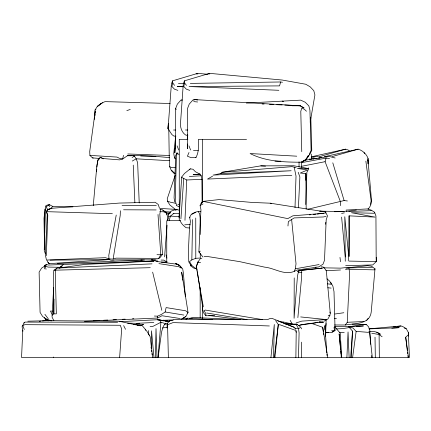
<?xml version="1.0" encoding="UTF-8"?>
<svg xmlns="http://www.w3.org/2000/svg" width="431" height="431" viewBox="0 0 431 431"><rect width="100%" height="100%" fill="white"/><g stroke="black" fill="none" stroke-linecap="round" stroke-linejoin="round"><path stroke-width="0.65" d="M151.443 348.156L151.518 330.782L153.996 357.509M167.104 328.013L167.12 323.703L169.927 320.325L171.263 320.422M182.033 100.057L180.982 100.046L177.356 104.113L175.697 108.375L175.595 148.673M294.222 277.903L294.087 318.288L297.476 276.147L298.29 272.365L299.491 270.528L322.447 268.098L299.901 270.442L297.573 271.406L299.491 270.528M369.356 328.81L400.884 325.976L402.468 326.386L406.158 328.551L408.437 332.543L408.367 336.072M168.65 216.621L168.666 214.024L171.49 210.964L176.511 209.31M305.794 180.325L305.854 173.601L300.283 173.036L307.497 169.965L297.428 168.424L307.966 168.499L308.639 168.047L308.688 168.936L306.867 172.298L305.789 204.536M325.594 336.196L326.138 319.382M348.232 260.658L348.717 256.143L349.099 215.845L375.099 217.105L351.448 212.725L374.28 213.264L374.593 212.251L371.183 210.086L367.912 209.154M44.603 246.015L44.56 249.371L44 218.458L45.077 209.073L44.77 233.252M54.031 299.082L53.843 313.87L52.135 315.185L52.054 317.054L53.87 320.777M324.834 329.607L324.882 325.62L326.822 352.86M345.269 261.234L344.784 216.685L348.717 256.143M301.479 161.948L301.285 167.33M195.954 268.578L191.94 265.658L189.511 261.633L191.838 259.877L192.587 219.578M45.077 209.073L44.248 250.6L45.363 253.773M273.545 357.509L274.294 324.505L270.932 357.509M155.327 357.509L156.011 328.637L156.992 357.509M298.478 357.509L299.098 332.894L298.5 328.546L296.194 324.613L284.6 323.692M295.009 207.65L296.016 176.08L294.174 167.158L292.002 166.652L222.03 172.292L220.807 173.526L212.979 175.126L291.146 170.746L220.807 173.526M120.373 210.764L120.217 215.398L113.121 259.123L108.978 258.859L105.433 257.69L47.216 260.017M163.171 321.084L163.204 320.071M46.349 255.648L47.782 215.349L46.376 211.163L48.078 209.428L51.855 208.259L119.543 203.06L155.171 202.263L158.231 204.472L159.416 208.081M148.447 333.863L148.566 330.582M175.654 157.455L174.081 197.754L174.62 201.967M408.383 333.858L408.437 332.543M184.969 220.284L186.742 179.986L182.211 177.674L181.704 177.039L184.473 173.483L190.286 168.833L193.018 169.27L195.464 171.791L199.941 174.076L201.202 175.789L201.891 179.323L202.117 202.484M295.876 357.509L296.226 330.615L280.306 324.904L278.291 324.602L275.598 320.519M301.555 270.232L301.7 276.363L297.869 317.62M195.512 212.548L191.412 214.169L189.618 217.316L190.454 221.426L189.468 227.983L188.449 250.142L188.778 261.881L190.577 264.774L191.94 265.658L190.437 265.701L190.577 264.774M195.448 157.293L196.083 157.32C197.818 153.964 198.551 150.182 198.449 146.416L198.47 139.321L246.537 139.321M346.89 357.509L348.049 331.929L349.126 357.509M351.324 357.509L352.51 331.094L349.385 327.544L342.473 328.643L336.476 328.918M187.7 143.992L187.48 148.673L187.577 108.375L189.236 104.113L192.867 100.046L194.737 99.604L300.208 105.789L303.984 107.965L300.208 105.789L284.821 105.067M298.403 207.85L299.879 176.958L298.204 172.298M202.936 257.027L198.89 251.941L200.965 209.692L200.092 205.533L201.422 202.629L203.093 201.369L219.034 199.591L252.178 202.441L270.21 203.19L322.14 211.373M52.135 315.185L53.649 287.644M168.322 123.875L168.047 128.745L171.921 134.601L173.979 136.115L175.94 136.126M94.502 119.441L94.615 117.437M94.691 116.101L95.035 110.083L97.379 106.317L101.145 103.467M168.316 123.929L168.047 128.745L171.403 83.986L172.545 80.839L196.105 73.83L199.181 73.491L207.817 74.288M94.922 115.939L95.052 113.924M95.138 112.583L95.219 111.236L89.713 151.513L89.912 155.392L92.482 157.886L93.274 158.08M175.649 139.428L174.824 152.86L175.223 148.178M179.01 217.973L181.704 177.039M96.576 171.748L96.759 169.06M96.894 167.045L97.745 160.036L100.207 157.541L103.429 158.576L119.667 159.879L122.997 158.775L127.441 155.72C141.546 155.257 155.639 156.259 169.669 157.66M310.201 122.162L314.91 94.928L313.79 90.693L310.191 86.846L305.762 84.244L282.181 80.031L211.061 73.491L207.99 73.83L184.425 80.839L183.288 83.986L180.514 123.147C180.136 127.506 181.785 132.322 185.497 134.93L187.884 135.587M350.672 357.509L352.51 331.094M119.629 357.509L121.655 329.004L120.303 325.265L24.869 324.672L22.741 325.491L22.089 326.623L22.757 330.809L21.55 357.509L409.45 357.509L408.421 334.731L405.706 337.231L407.273 350.311M180.923 218.84L183.741 178.542M325.642 224.276L325.788 222.283M164.594 256.898L167.039 225.187M167.395 220.564L167.697 216.599L165.978 212.725L163.349 211.756L159.836 211.718M158.015 357.509L160.914 322.269L160.143 320.12L157.326 319.727L119.268 321.736M175.336 146.842L175.627 143.496M287.962 225.984L288.355 221.593L294.168 217.919L323.358 216.971L326.057 216.357M93.252 205.684L96.9 165.385L97.794 160.962L100.207 157.541M199.612 252.604L199.639 252.318M334.612 324.974L345.317 325.001L347.241 322.296L349.67 272.446L348.954 268.901L345.447 269.477M367.508 265.717L371.425 266.153L375.002 268.852L371.21 312.125C369.669 324.699 354.524 323.298 345.317 325.001M367.837 160.407L368.042 158.419C366.501 153.991 362.616 150.446 358.129 149.164L324.543 156.674L326.752 156.685M274.908 357.509L278.291 324.602L274.278 357.509M175.643 136.525L173.747 153.705L174.533 158.026L175.455 158.856M187.221 139.321L187.733 134.666M45.438 210.306L45.939 205.517L49.182 204.504L52.83 206.492L72.952 206.885M311.182 154.072C311.947 156.324 311.538 157.832 310.886 159.756M325.62 327.538L326.1 323.541M181.957 100.337L182.027 99.803M158.123 357.509L161.539 332.22C162.39 329.526 163.327 322.722 167.287 323.816M352.606 357.509L356.146 331.385L352.935 327.969L349.385 327.544M201.239 203.879L201.422 202.629M204.154 256.429L207.801 256.553L239.539 261.606L264.51 267.123C274.272 267.931 284.417 275.721 294.265 271.336L295.31 268.804L296.022 263.831L291.636 219.557M24.098 323.088L24.179 322.55L25.17 322.086L117.625 322.275M155.219 259.521L155.16 259.877L114.899 259.877L113.116 260.329L110.972 260.211L109.264 259.586L50.12 260.162M370.757 204.413L371.463 200.049L368.004 159.885L368.069 163.861M53.288 357.509L53.379 356.97L53.406 357.509M160.607 209.633L159.82 214.078L162.53 254.376L159.712 257.991L158.678 258.395L116.009 258.142L113.121 259.123M323.988 321.224L327.921 318.999L329.887 315.325L330.27 313.208L326.31 270.673L324.101 267.635L323.067 266.988L321.068 266.816M116.235 215.058L108.784 255.357L108.978 258.859M57.059 268.06L53.972 270.21L53.331 273.577L53.843 313.87L56.342 313.838L55.281 273.54L55.507 269.925L57.059 268.06L152.019 263.858M154.4 316.042L157.536 316.187L161.517 314.366L165.165 311.979L166.107 307.589L185.648 310.778L188.051 312.453L185.831 316.543L181.133 319.349M122.663 158.942L123.503 155.338M282.472 82.251L280.613 81.976L279.579 85.888L189.09 86.534L278.868 90.294M172.545 80.839L172.799 83.054L171.856 86.383L174.41 89.136L177.868 90.375M184.425 80.839L184.678 83.054L183.735 86.383L186.289 89.136L189.753 90.375M313.245 159.222L313.558 158.118L317.027 158.516M340.533 205.646L340.312 201.401L325.093 161.679L326.105 158.118L329.575 158.516M169.194 220.435L170.455 216.103L173.914 213.345L179.533 213.652M47.081 320.459L47.297 319.754M176.823 153.409L177.308 153.285L176.408 156.146L175.239 200.798L176.484 204.811L176.252 205.458L179.646 207.031M175.137 175.417L167.255 198.718L167.411 201.105L169.9 205L175.32 209.347L179.28 210.145M375.002 268.852L374.658 269.865L350.134 269.327L348.954 268.901M167.476 220.866L168.952 216.588L170.455 216.103L179.177 216.604M47.625 210.517L47.518 209.202L45.853 206.681L48.924 205.21L49.182 204.504M198.141 262.064L196.536 266.353L196.735 267.683M201.816 258.298L200.582 258.32L197.867 262.075L196.234 266.369L203.297 306.716M366.738 320.411L368.069 318.38M177.125 152.472L174.533 158.026M189.004 152.472L187.404 156.221L191.272 157.714L196.083 157.32M122.539 158.996L119.489 158.344L116.968 157.078L89.912 155.392M309.302 154.228L311.101 150.365L309.916 110.067L308.822 105.87L305.245 102.244L300.703 100.137L246.349 103.095M24.179 322.55L22.741 325.491L24.298 329.494M185.982 319.349L186.402 318.541L187.453 318.17L212.408 319.597M158.678 258.395L160.811 254.786L157.999 214.487M346.141 210.059L368.462 208.879L370.698 205.323L371.161 201.11L365.871 161.14M98.559 105.988L99.238 104.916L102.454 102.761L105.072 101.619L170.105 103.499M308.143 155.623L305.622 159.599L301.285 162.223C283.927 162.169 265.884 161.566 250.088 153.544L296.749 156.178M308.812 155.623L306.285 159.599L301.948 162.223M186.359 319.619L187.453 318.17M189.478 169.798L190.286 168.833M307.815 156.695L309.765 154.47L311.769 150.365L310.799 117.453M157.865 261.795L151.777 259.726L152.552 261.062L48.434 265.033L46.817 264.634L45.352 265.981L46.009 269.332M51.025 208.054L52.83 206.492M59.979 267.36L63.233 264.629M191.94 214.32C194.225 212.052 197.662 211.163 200.798 211.74M294.265 271.336L297.185 270.043L318.665 266.913L322.997 264.208L324.505 260.302L326.186 219.858L327.49 215.872L325.944 212.882L325.163 212.531M95.035 110.083L95.951 109.377M97.379 106.317L102.454 102.761M44.371 266.304L41.629 268.104L39.119 272.09L40.078 312.383L42.61 316.456L46.769 319.473L51.935 320.88M330.642 282.186L332.904 286.222L334.003 291.631L335.081 330.378L331.935 332.452L326.035 332.522M307.842 168.553L308.639 168.047M132.101 157.509L134.391 156.092L136.201 158.818L137.645 162.676L139.213 202.974M44.42 268.906L44.334 265.582L46.198 264.424L46.683 264.521M303.058 161.237L304.124 160.596M185.831 316.543L181.473 319.112M187.156 312.971L188.051 312.453L181.683 272.155L182.335 277.456M325.944 212.882L317.275 214.024M132.274 161.054L136.201 158.818L169.647 160.704M198.89 251.941L200.313 251.128M212.558 176.209L207.516 179.075L291.803 175.369M200.092 205.533L202.99 203.917M332.145 331.983L335.081 330.378M59.047 268.373L60.793 267.462M328.39 332.511L326.299 332.78M299.981 327.84L298.5 328.546L294.427 328.077L294.179 327.291L271.875 318.315L269.865 318.584L267.77 319.5L173.661 319.5M280.716 321.844L283.372 321.979L292.315 324.069L296.787 324.08L298.823 325.744L300.294 324.807L323.078 321.741M84.449 321.316L157.638 318.035L161.981 315.734L180.303 318.547M173.111 213.674L173.914 213.345M60.674 266.644L62.29 265.986M191.838 259.877L195.798 258.314L200.286 258.013L200.264 253.53M164.443 324.678L165.068 324.678M315.25 267.392L316.144 267.058M175.325 210.274L177.2 209.595M126.822 110.622L130.264 109.436M51.855 208.259L48.078 209.428M168.376 357.509L167.562 324.748L173.063 322.587L269.364 325.965M296.194 324.613L297.245 324.301M298.823 325.744C304.954 323.449 311.877 324.274 318.11 322.129M320.944 157.778L321.558 157.547M319.436 156.642L345.587 149.164L348.108 149.983L349.563 151.114M331.983 156.642L358.129 149.164M296.124 322.921L301.797 321.111L326.348 319.581L300.671 316.936M318.692 158.382L319.754 158.096M328.201 315.756L329.887 315.325M189.123 318.568L193.514 317.469L237.4 319.587M307.734 209.267L344.11 200.56L347.402 200.975M152.698 357.509L150.133 336.633L146.809 331.175L142.025 325.378L140.323 325.793L119.29 321.3L49.818 320.637L27.789 321.187M167.153 327.253L162.654 327.986M162.53 254.376L160.811 254.786L156.986 254.689M193.53 100.046L195.405 99.604L197.64 99.992M311.597 156.76L345.587 149.164M172.917 320.19L170.008 320.68L169.927 320.325M301.274 166.361L325.093 161.679M341.627 213.399L344.342 212.876M53.972 270.21L150.257 267.683M311.101 158.57L313.558 158.118M301.35 162.681L326.105 158.118M295.31 268.804L319.123 264.548M343.814 312.744L334.887 314.016M307.966 168.499L293.759 165.752L260.82 165.865L222.03 172.292M348.442 326.903L362.627 324.521L366.215 324.398L368.58 326.8L369.825 330.475L370.638 344.321M311.29 157.32L316.753 156.48L321.569 157.601M304.658 160.273L329.295 156.48L335.146 157.994M49.786 209.17L48.213 209.391L46.623 211.659L112.351 213.706M60.345 267.807L85.473 264.354L154.012 261.084M39.28 321.348L40.589 321.17M42.556 320.906L47.793 320.195L49.624 320.314L51.025 320.901M346.368 211.384L356.345 210.059M393.568 326.908L395.561 326.655M396.892 326.488L400.884 325.976M44.468 317.599L45.384 319.199L46.677 319.037M47.852 320.847L49.818 320.637M309.339 214.853L310.659 214.713M313.305 214.439L315.95 214.159M345.797 267.926L367.772 265.69M46.376 211.163L47.232 214.557L45.32 254.856L46.365 259.521L48.854 263.686L109.264 259.586M199.941 174.076L193.18 174.62L199.979 174.35M323.886 213.329L292.918 215.802L287.789 218.625L203.093 201.369M214.719 315.729L205.846 315.734L203.626 312.874L202.376 308.688M350.414 326.924L353.021 326.725M356.281 326.472L363.452 325.917C353.743 326.509 344.299 326.547 334.628 326.639M391.801 328.207L399.144 327.673L368.958 328.901M164.561 211.713L170.708 212.009M183.531 318.719L187.485 318.439M189.462 318.299L192.102 318.11M345.463 267.619L340.862 268.141L323.428 267.84M346.869 211.018L343.2 211.54L319.824 211.158M189.349 176.451L201.202 175.789M184.727 224.81L190.098 224.519M334.429 318.455L336.433 318.353M93.592 320.739L99.631 320.432M103.655 320.233L107.685 320.028M113.051 319.759L116.408 319.592M122.447 319.285L125.13 319.15M132.511 318.784L133.852 318.714M325.911 270.7L340.522 269.995M153.808 322.507L136.288 323.331L139.779 323.401M347.241 322.296L363.899 321.526M186.742 179.986L201.891 179.323M144.39 260.022L57.183 263.546M162.988 320.314L173.628 319.894M348.744 211.443L371.183 210.667M189.618 217.316L190.098 217.299M344.094 211.605L334.537 211.718M346.093 268.039L372.239 267.268M345.651 265.701L372.74 264.925L376.236 261.622L376.516 260.61L376.161 256.224L375.934 215.926L374.593 212.251M161.264 262.091L167.303 261.983M178.439 83.404L183.795 83.318M190.324 83.404L280.613 81.976M183.245 86.491L177.211 86.534L183.24 86.787M166.291 213.997L168.968 213.981M165.843 321.294L169.879 321.273M339.52 332.393L344.229 332.366M331.665 330.739L334.542 330.728L334.03 327.35M122.081 205.619L156.313 205.549M187.862 139.321L179.269 139.321L179.269 220.683M180.567 220.683L166.754 220.683L166.754 262.404M292.143 105.773L300.208 105.789M140.872 260.098L142.203 260.098M152.843 260.119L157.498 260.13M133.594 324.624L143.604 324.64L142.462 324.435M185.459 130.011L187.765 130.022M173.58 130.011L175.579 130.022M123.589 209.784L156.151 209.94M274.973 161.135L280.893 161.167M369.502 331.423C373.321 331.11 377.405 331.741 380.422 334.267L376.716 332.349M161.075 260.076L163.78 260.114L166.043 261.466M177.874 204.536L179.194 204.558M352.143 324.166L366.215 324.398M60.674 267.312L47.927 267.08L44.334 265.582M298.29 272.365L301.878 272.43M127.441 155.72L131.412 155.801M140.678 155.984L155.898 156.291M348.846 261.084L376.236 261.622L376.139 257.404M52.415 311.107L50.432 311.069L52.42 314.889M175.654 167.67L171.274 167.578L169.399 166.274L168.785 129.338M127.549 323.099L136.029 323.298M166.35 212.968L170.358 213.097M137.381 325.222L142.025 325.378M127.797 153.969L169.458 155.478M319.824 211.174L325.836 211.422M262.08 103.995L264.084 104.086M269.434 104.34L273.448 104.528M276.794 104.685L282.149 104.938M207.99 73.83L209.784 73.916M196.105 73.83L197.899 73.916M284.584 323.756L291.954 324.107M193.481 150.344L198.249 150.613M150.09 326.332L152.709 326.477L160.914 322.269L165.876 323.74M159.917 208.405L175.304 209.347M260.82 165.865L265.518 166.161M356.146 331.385L368.478 332.355L369.432 331.175L372.314 357.509M189.468 227.983L186.106 227.713C183.606 225.887 181.273 223.614 180.131 220.683M92.482 157.886L99.486 158.468L99.345 158.069M193.761 101.624L197.608 101.985M327.802 287.768L331.153 288.091M327.366 283.84L331.358 284.293L329.677 281.168L327.027 278.819M371.737 333.211L379.097 334.542L382.119 336.751M169.34 321.257L157.326 319.727L168.979 321.478M208.782 315.427L240.428 319.56M156.814 261.477L177.34 264.289L178.951 265.092L175.509 263.373L179.646 265.48L182.69 268.874L183.374 272.925L185.341 296.711M159.896 209.18L162.724 210.005L164.707 211.702M319.317 322.07L323.417 322.684L319.425 321.817M160.143 320.12L169.415 321.531M196.854 268.685L193.998 268.244L190.437 265.701M158.915 263.621L178.773 266.703L181.386 268.184M206.761 313.014L247.055 319.608M165.165 311.979L183.811 315.061M262.651 319.64L205.199 310.051L204.143 310.719L205.916 313.784L205.846 315.734M283.587 101.414L282.165 101.145M45.384 319.199L46.429 319.387M197.867 262.075L200.582 262.603M48.854 263.686L49.592 263.831M175.638 203.281L170.423 202.22L167.411 201.105M404.321 328.131L406.158 328.551M46.198 264.424L46.817 264.634M294.174 167.158L296.14 167.815M132.818 155.548L134.391 156.092M312.033 323.557L322.711 327.301L327.765 357.509M175.11 173.564L174.264 173.235L171.301 170.369L169.399 166.274M277.774 320.82L294.179 327.291M270.21 203.19L271.395 203.664M47.922 320.007L49.161 320.519M165.978 212.725L166.792 213.108L162.724 210.005M175.509 263.373L179.027 265.135L181.015 267.301M103.262 158.861L101.193 157.719M177.308 153.285L178.913 154.492M334.515 327.064L335.991 328.19L340.221 333.185L341.761 357.509M47.906 262.339L48.633 262.899M148.447 334.354L149.46 335.21M306.463 111.241L304.625 109.517L301.824 107.933L300.79 111.349L301.759 151.647M151.777 259.726L153.479 261.52M299.076 325.626L301.28 328.034L301.544 328.875M184.678 83.054L186.478 85.397M172.799 83.054L174.598 85.397M44.905 314.307L48.256 318.778M311.344 157.547L311.661 158.042M198.19 211.524L199.585 213.706L200.124 217.714L200.189 234.512M290.149 320.33L292.315 324.069M364.044 152.622L364.615 153.651M123.67 325.61L125.507 329.3M48.924 205.21L49.597 206.638M145.269 329.214L145.743 330.313M167.12 323.703L167.562 324.748M295.833 331.299L296.242 332.279M188.967 145.861L190.594 149.983M177.087 145.861L178.709 149.983M175.697 108.375L176.155 109.571M329.855 312.049L330.27 313.208M332.791 162.832L344.11 200.56M166.021 254.845L166.921 258.131M152.649 272.133L161.814 310.288M196.935 269.014L197.134 270.345M197.339 271.67L202.742 307.578L202.559 304.889M405.706 337.231L408.491 357.509M151.055 347.014L151.233 348.323M151.496 350.295L151.674 351.604M151.938 353.571L152.116 354.885M339.984 257.415L340.538 261.752M322.711 327.301L323.293 331.897M323.46 333.211L323.627 334.526M301.172 161.738L301.231 162.218M182.496 278.782L182.658 280.107M407.51 352.272L407.667 353.582M407.904 355.548L408.141 357.509M341.476 357.509L339.127 333.869L340.582 349.627M341.611 217.122L345.317 256.978M340.7 350.942L341.002 354.223M341.126 355.537L341.304 357.509M368.419 208.362L368.462 208.879M295.262 328.287L295.343 329.3M326.919 354.185L327.01 355.516M379.097 334.542L379.339 357.509M371.301 355.532L371.42 357.509M157.536 316.187L157.638 318.035M309.884 158.727L309.948 159.933M133.244 165.111L134.876 202.721M375.018 337.204L375.315 357.509M368.042 158.419L368.117 163.742M22.821 330.071L22.838 331.277M349.099 215.845L349.584 256.44M301.452 342.16L301.619 357.509M305.854 173.601L306.172 209.197M195.749 218.016L195.798 258.314M299.049 161.867L299.049 166.991M202.468 139.321L202.468 202.43M202.468 307.739L202.468 318.509M200.162 287.628L200.162 317.787M173.979 172.944L171.301 170.223L174.264 173.235L173.979 172.944"/></g></svg>
